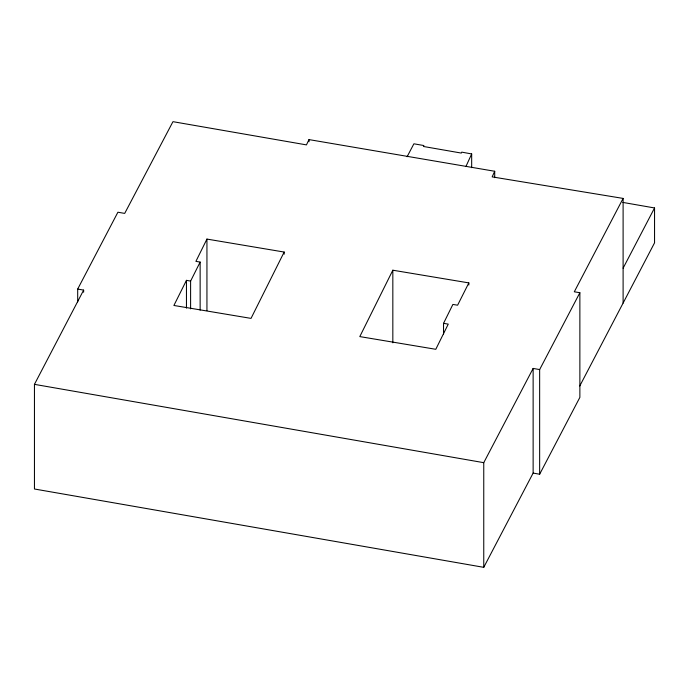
<?xml version="1.0" encoding="UTF-8"?>
<svg xmlns="http://www.w3.org/2000/svg" width="689" height="689" viewBox="0 0 689 689"><rect width="100%" height="100%" fill="white"/><g stroke="black" fill="none" stroke-linecap="round" stroke-linejoin="round"><path stroke-width="1.03" d="M77.693 301.877L77.693 289.061L117.905 212.212L124.7 213.409L172.956 121.669L306.45 144.888L308.999 139.6L494.711 171.268L492.161 176.884L623.106 198.415L623.106 303.074L579.776 385.969M465.885 166.592L471.672 153.94L461.759 152.14L461.286 153.07L423.425 146.473L423.899 145.543L413.891 143.803L407.104 156.739M443.535 323.348L452.88 304.435L457.608 305.201L468.839 282.903L392.833 270.209L359.796 336.594L435.792 349.297L448.255 324.114L443.535 323.348L443.535 334.027M284.169 254.189L284.169 252.053L206.941 239.083L195.9 261.372L200.137 262.078L200.137 310.136M200.137 262.078L190.603 281.103L186.452 280.345L173.895 305.468L251.029 318.387L284.169 252.053M623.106 198.415L574.299 291.791L579.871 292.722L539.651 369.571L533.131 368.426L533.131 473.085L483.756 567.331L34.45 489.001L34.45 384.35L83.636 290.103L77.693 289.061M623.106 268.185L654.55 207.957L622.865 202.42M623.106 303.074L654.55 242.838L654.55 207.957M483.756 567.331L483.756 462.672L533.131 368.426M533.131 473.085L539.651 474.23L579.871 397.372L579.871 292.722M34.45 384.35L483.756 462.672M539.651 369.571L539.651 474.23M494.711 171.268L494.711 177.676M471.672 153.94L471.672 167.677M468.839 282.903L468.839 285.039M392.833 270.209L392.833 342.821M308.999 139.6L308.999 141.736M206.941 239.083L206.941 310.627M190.603 281.103L190.603 308.87M186.452 280.345L186.452 308.112M83.636 290.103L83.636 292.239"/></g></svg>
